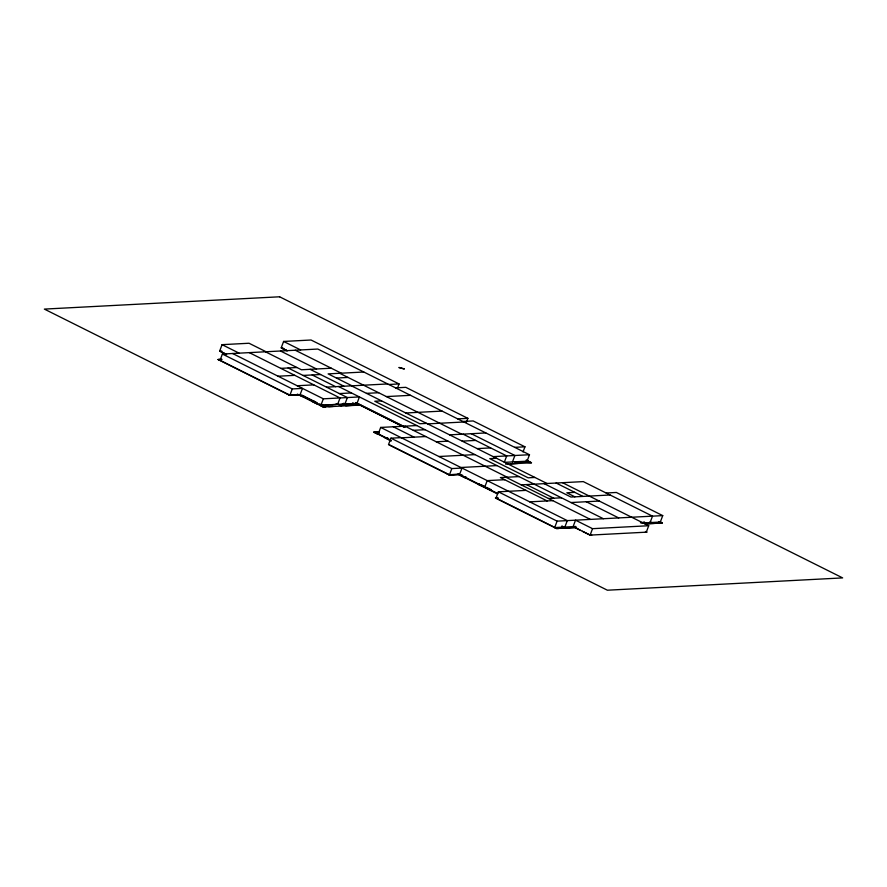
<?xml version="1.0" encoding="UTF-8"?>
<svg xmlns="http://www.w3.org/2000/svg" width="887" height="887" viewBox="0 0 887 887"><rect width="100%" height="100%" fill="white"/><g stroke="black" fill="none" stroke-linecap="round" stroke-linejoin="round"><path stroke-width="1.33" d="M266.067 351.751L249.036 343.247L222.072 344.666L219.654 351.097L220.73 351.64M219.976 360.477L222.393 354.035L317.801 349.046L529.484 454.732L527.066 461.173L504.282 462.36L506.699 455.929L463.069 434.142M397.609 387.807L399.061 383.949L311.06 340.009L283.607 341.451L281.19 347.881L287.266 350.919M289.849 395.358L292.278 388.927L302.456 388.395L300.039 394.826L289.849 395.358L218.047 359.512L219.832 359.401M320.917 405.248L323.345 398.817L359.423 396.932L357.006 403.363L320.917 405.248L299.496 394.549M337.625 404.372L340.043 397.941L249.291 352.627M344.954 403.995L347.371 397.553L288.131 367.983M416.757 425.549L380.678 427.434L378.25 433.876L390.48 439.974M466.584 477.638L465.365 477.971L458.468 474.545L449.454 475.011L388.506 444.609L390.923 438.178L401.112 437.646M466.44 422.201L467.892 418.342L405.791 387.331L395.558 387.863M449.399 475.022L451.816 468.58L462.016 468.048L459.588 474.478L449.399 475.022L446.848 473.747M484.779 487.063L487.196 480.621L504.659 479.712M526.024 490.378L498.372 491.819L495.955 498.261L498.494 498.128M512.475 461.927L514.892 455.497L471.263 433.71M523.02 451.949L524.96 446.804L473.17 420.948L462.892 421.48M642.288 522.997L660.316 522.055L662.733 515.613L557.091 521.146L554.674 527.577L575.851 526.468M564.864 527.044L567.292 520.614L380.678 427.434M592.549 528.674L575.53 520.181L573.102 526.612L590.121 535.116L592.549 528.674L648.719 525.736L646.301 532.178M650.082 522.587L652.499 516.156L583.302 481.608L521.168 484.856M379.17 433.854L377.596 434.164L373.76 432.246L379.237 431.958M386.056 437.646L384.814 437.768L391.156 440.939M645.348 532.267L646.789 532.145L645.492 531.49M479.501 484.291L478.226 484.402L491.121 490.278M561.138 528.353L574.887 527.499L580.098 530.116M221.639 359.49L218.745 359.645L289.716 395.114L298.453 394.648M336.173 404.472L325.773 404.904M510.468 463.857L517.986 463.413L516.345 462.482L522.776 461.95L531.391 462.781L526.202 460.098M497.64 498.039L496.088 498.117L556.471 528.286L565.174 527.82M221.739 350.986L219.654 351.097L226.64 354.589L224.843 353.691M282.975 347.959L281.312 347.87L286.446 350.432M218.047 359.512L221.927 359.302M280.802 368.36L296.934 367.517M331.272 368.216L301.447 369.768L265.424 351.784M278.086 376.221L294.794 375.345M363.803 372.008L328.123 373.882L352.028 385.812M303.066 375.434L320.562 374.525M336.472 378.039L348.037 377.441M297.145 385.734L313.854 384.869M326.516 387.142L387.708 383.949M388.794 384.481L399.061 383.949M339.388 393.573L351.44 392.941M366.486 393.362L378.649 392.719M386.377 396.578L410.493 395.325M381.554 400.88L374.78 401.234L419.861 423.742L426.636 423.387M405.802 412.987L442.07 411.091M457.659 418.875L467.892 418.342M427.634 423.886L463.912 421.99M379.137 431.736L373.771 432.013L391.1 440.695M413.298 430.317L425.073 429.707M449.587 434.852L485.854 432.945M401.456 437.812L425.76 436.548M436.249 441.781L448.024 441.161M462.171 441.127L475.643 440.418M477.162 448.611L490.633 447.913M514.682 447.336L524.96 446.804M438.899 456.506L474.988 454.621M493.216 456.628L529.484 454.732M496.532 458.291L489.757 458.646L528.131 477.805L534.916 477.45M505.59 464.123L531.513 462.77L526.556 460.286M460.896 467.493L496.975 465.597M518.995 476.596L500.379 477.572L547.179 500.944M574.831 492.363L566.815 492.784L574.909 496.831M496.986 497.895L495.389 497.984L556.57 528.53L576.572 527.477M606.143 493.006L616.365 492.462L662.733 515.613M610.112 494.99L570.951 497.042L544.141 483.648M548.465 498.483L561.471 497.807M529.716 501.854L552.801 500.645M570.951 502.541L599.29 501.055M640.414 522.787L645.093 522.742L647.1 523.707L662.256 523.02L659.529 521.645M644.904 523.907L662.212 522.997L659.74 521.767M582.426 531.28L590.143 535.105L646.789 532.145M333.135 406.457L329.022 406.656L325.862 405.747A20.833 4.435 20.6 0 0 324.531 405.836L323.988 405.98L325.651 406.845L323.167 406.978L320.85 405.825M641.234 522.565L644.827 522.476L643.907 521.977M558.877 528.464L556.67 528.541L554.065 527.277M590.143 535.105L591.762 535.072M360.543 404.749L345.908 405.78L344.112 404.893L339.854 405.115L341.595 406.024M303.132 396.156L303.775 396.057M404.228 369.025L398.873 367.473L404.173 368.837M385.989 437.624L387.885 438.045M479.324 484.235L480.299 484.557M287.31 394.083L289.916 395.358L298.908 394.881L302.312 396.567L303.143 396.179M659.008 521.567L661.491 522.798L652.688 523.275L650.005 521.933M343.336 403.352L344.666 404.006L339.067 404.882L336.716 403.707M314.841 401.578L312.268 400.78L312.834 401.201L311.869 401.345L317.557 404.184M321.87 405.082L327.214 405.625L325.795 404.904M650.626 522.243L653.098 523.474M526.035 461.24L526.889 461.661L514.493 461.794M283.607 341.451L300.626 349.944M562.502 482.694L648.719 525.736M295.249 350.221L341.251 373.194M339.699 373.272L461.75 434.209M556.127 483.027L582.936 496.41M281.822 348.026L286.789 350.498M586.274 501.743L618.694 517.919M351.44 385.845L547.035 483.504M280.503 350.997L316.526 368.981M310.128 369.325L344.012 386.233M338.579 386.521L603.371 518.718M312.18 374.957L335.63 386.665M526.434 484.579L553.732 498.206M404.982 426.17L507.209 477.217M355.953 402.532L405.337 427.179M505.989 477.273L590.365 519.405M355.964 402.842L404.239 426.946M403.873 427.068L359.834 405.082L323.178 407L297.333 394.094M352.627 402.953L353.78 403.53L345.231 403.984L344.078 403.408M393.296 426.78L414.085 437.158M222.072 344.666L239.102 353.159M232.582 353.503L323.345 398.817M221.329 351.718L225.387 353.747M222.393 354.035L292.278 388.927M390.923 438.178L451.816 468.58M498.372 491.819L557.091 521.146M303.676 396.023L317.147 402.742M319.597 403.973L322.036 405.193M481.519 484.801L482.273 485.167M483.127 485.599L483.98 486.021M484.723 486.398L485.455 486.763M301.658 395.003L302.899 395.613M458.479 473.924L497.829 493.571M457.714 474.157L449.265 474.756L389.193 444.753M561.97 526.224L565.64 528.053L561.926 526.191M461.617 474.855L462.681 475.399M465.132 476.618L466.196 477.151M486.653 487.362L487.285 487.673M488.16 488.116L489.18 488.626M490.189 489.136L491.076 489.58M457.947 474.146L497.563 493.97M336.195 403.762L337.481 404.405M279.616 296.79L44.35 309.097L607.384 590.21L842.65 577.903L279.616 296.79"/></g></svg>
